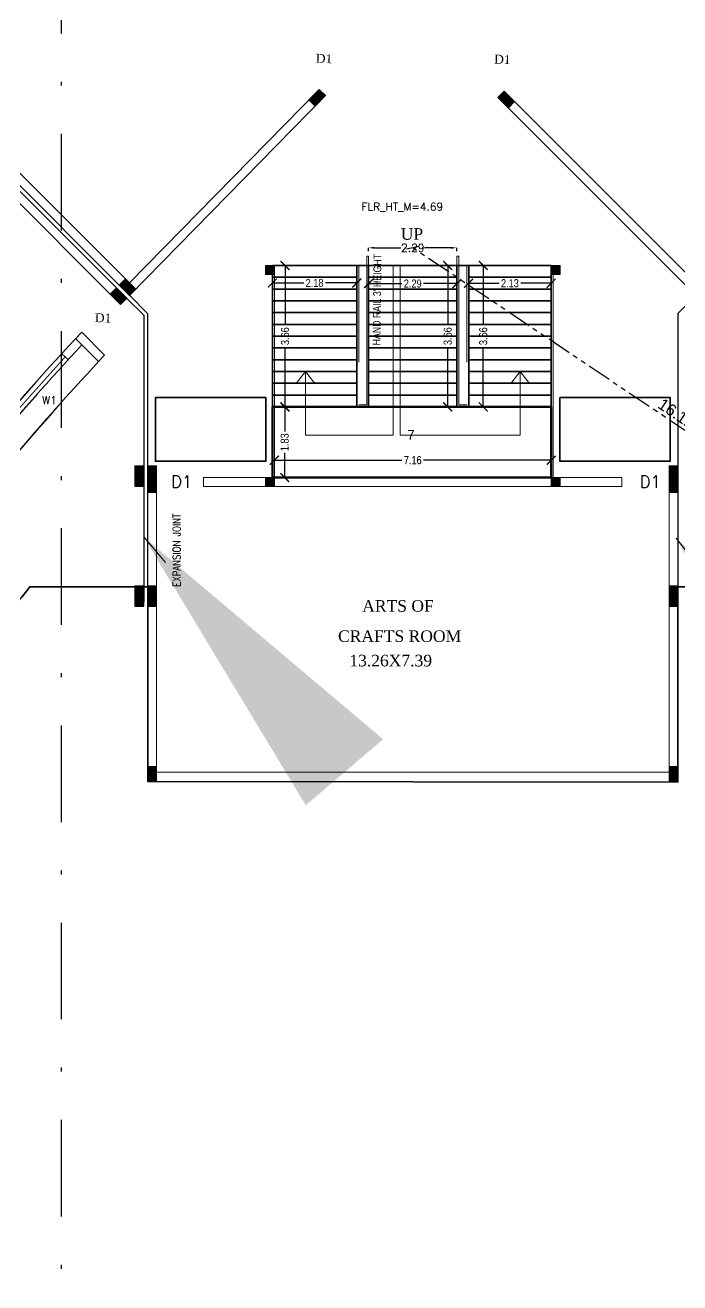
# Model space of a CAD drawing. Header units: metres. Extents: x 43 to 977, y 102 to 459.
# Drawn here: x 682.36 to 699.3, y 194.91 to 227.44 of the extents above; entities that cross this region are included whole.
import ezdxf

# ---------------------------------------------------------------- set-up
doc = ezdxf.new("R2010")
doc.units = ezdxf.units.M
doc.header["$MEASUREMENT"] = 0
doc.header["$PDMODE"] = 3
for name, pattern in [('DASHDOT', [1, 0.5, -0.25, 0, -0.25]), ('HIDDEN', [0.375, 0.25, -0.125]), ('PHANTOM2', [1.25, 0.625, -0.125, 0.125, -0.125, 0.125, -0.125])]:
    doc.linetypes.add(name, pattern=pattern)
doc.layers.get('0').update_dxf_attribs({"lineweight": 0})
doc.layers.get('Defpoints').update_dxf_attribs({"lineweight": 0})
for name, color, linetype, lineweight in [('BLK_1_FLR_2_BLT_UP_AREA_DEDUCT_EXISTING', 4, 'Continuous', 35), ('BLK_1_FLR_2_DRINKING_WATER', 7, 'Continuous', 35), ('BLK_1_FLR_2_EXIT_WIDTH_STAIR', 4, 'Continuous', 35), ('BLK_1_FLR_2_STAIR_7', 4, 'Continuous', 35), ('BLK_1_FLR_2_STAIR_7_FLIGHT_1', 4, 'Continuous', 35), ('BLK_1_FLR_2_STAIR_7_FLIGHT_2', 4, 'Continuous', 35), ('BLK_1_FLR_2_STAIR_7_FLIGHT_3', 4, 'Continuous', 35), ('BLK_1_FLR_2_STAIR_7_LANDING_1', 4, 'Continuous', 35), ('Column', 1, 'Continuous', 0), ('DIST_EXIT', 7, 'Continuous', 35), ('dotted line', 9, 'Continuous', 0), ('FURN', 30, 'Continuous', 0), ('hatch', 7, 'Continuous', 0), ('Layer 1', 7, 'Continuous', 0), ('Layer3', 5, 'Continuous', 0), ('main wall', 150, 'Continuous', 0), ('RTEXT', 4, 'Continuous', 0), ('Staircase', 140, 'Continuous', 0), ('TEXT', 130, 'Continuous', 0), ('WALL', 7, 'Continuous', 0), ('WIN', 13, 'Continuous', 0)]:
    doc.layers.add(name, color=color, linetype=linetype, lineweight=lineweight)
doc.styles.add('ARIAL', font='arial.ttf')
doc.styles.add('ARIAL NARROW', font='')
doc.styles.add('RTEXT', font='arial.ttf', dxfattribs={"width": 0.8, "height": 8})
doc.styles.get("Standard").update_dxf_attribs({"font": 'romans.shx'})
doc.styles.add('style2', font='romantic.ttf')
doc.styles.add('style4', font='swissek.ttf')
doc.styles.add('visa', font='swissc.ttf')
doc.styles.get('ARIAL NARROW').set_extended_font_data('Lydian BT')
doc.dimstyles.new('Copy(2) of S-2', dxfattribs={"dimtxt": 10.5, "dimasz": 8, "dimexe": 2, "dimexo": 50, "dimgap": 5, "dimtad": 0, "dimtoh": 1, "dimdec": 1, "dimzin": 0, "dimdsep": 46, "dimlunit": 4, "dimtxsty": 'ARIAL NARROW', "dimcen": 0.09, "dimdle": 3, "dimse1": 1, "dimse2": 1, "dimclrd": 7, "dimclre": 13, "dimclrt": 7, "dimadec": 0, "dimazin": 0, "dimtfac": 1, "dimtdec": 1, "dimtofl": 0, "dimtmove": 0, "dimatfit": 3, "dimfxl": 0, "dimtolj": 1, "dimtzin": 0, "dimlwd": 13, "dimarcsym": 0})
doc.dimstyles.new('o3', dxfattribs={"dimscale": 0.23, "dimtxt": 0.9, "dimasz": 1, "dimexe": 5, "dimexo": 9, "dimgap": 0.23, "dimtad": 0, "dimzin": 3, "dimdsep": 46, "dimtxsty": 'visa', "dimblk": 'ARCHTICK', "dimcen": 0.09, "dimse1": 1, "dimse2": 1, "dimclrd": 7, "dimclre": 256, "dimclrt": 7, "dimadec": 0, "dimazin": 0, "dimtfac": 0.23, "dimtofl": 0, "dimtmove": 2, "dimatfit": 1, "dimldrblk": 'ARCHTICK', "dimfxl": 0, "dimtolj": 1, "dimtzin": 0, "dimarcsym": 0})
doc.dimstyles.new('OPEN SPACE', dxfattribs={"dimtxt": 0.3, "dimasz": 0.23, "dimexe": 0.1875, "dimexo": 0.0625, "dimgap": 0.09, "dimtad": 3, "dimzin": 0, "dimdsep": 46, "dimtxsty": 'ARIAL', "dimblk": 'OBLIQUE', "dimcen": 0.09, "dimse1": 1, "dimse2": 1, "dimclrd": 6, "dimclre": 6, "dimclrt": 7, "dimadec": 0, "dimazin": 0, "dimtfac": 0.5, "dimtix": 1, "dimtmove": 0, "dimatfit": 3, "dimfxl": 0, "dimtolj": 1, "dimtzin": 0, "dimarcsym": 0})
doc.dimstyles.new('STANDARD$0', dxfattribs={"dimtxt": 7, "dimasz": 3, "dimexe": 3, "dimexo": 1, "dimgap": 1.5, "dimtad": 1, "dimdec": 1, "dimzin": 1, "dimdsep": 46, "dimlunit": 4, "dimtxsty": 'Standard', "dimblk": 'OBLIQUE', "dimcen": 0.09375, "dimdle": 1, "dimclrd": 8, "dimclre": 8, "dimclrt": 7, "dimadec": 1, "dimazin": 0, "dimtfac": 1, "dimtdec": 1, "dimtix": 1, "dimtmove": 2, "dimatfit": 3, "dimldrblk": 'ARCHTICK', "dimfxl": 0, "dimfrac": 2, "dimtolj": 1, "dimtzin": 0, "dimarcsym": 0})

# ---------------------------------------------------------------- blocks, each defined once
blk = doc.blocks.new('_ArchTick')
at = {"color": 0, "const_width": 0.15}
blk.add_lwpolyline([(-0.5, -0.5), (0.5, 0.5)], dxfattribs=at)
blk = doc.blocks.new('*D295')
at = {"layer": 'Defpoints', "color": 0, "lineweight": 30}
for p in [(695.971, 216.189), (688.809, 215.739), (695.971, 215.739)]:
    blk.add_point(p, dxfattribs=at)
at = {"layer": 'WALL', "color": 7, "lineweight": -2}
for p, q in [((688.809, 216.189), (692.108, 216.189)), ((695.971, 216.189), (692.671, 216.189))]:
    blk.add_line(p, q, dxfattribs=at)
at = {"layer": 'WALL', "color": 7, "lineweight": -2, "xscale": 0.23, "yscale": 0.23, "zscale": 0.23, "rotation": 180}
blk.add_blockref('_ArchTick', (688.809, 216.189), dxfattribs=at)
at = {"layer": 'WALL', "color": 7, "lineweight": -2, "xscale": 0.23, "yscale": 0.23, "zscale": 0.23}
blk.add_blockref('_ArchTick', (695.971, 216.189), dxfattribs=at)
at = {"layer": 'WALL', "color": 7, "insert": (692.39, 216.189), "char_height": 0.207, "attachment_point": 5, "style": 'visa'}
blk.add_mtext('\\A1;7.16', dxfattribs=at)
blk = doc.blocks.new('*D733')
at = {"layer": 'BLK_1_FLR_2_STAIR_7_LANDING_1', "color": 1, "lineweight": -2, "ltscale": 20}
for p, q in [((688.807, 216.191), (692.106, 216.191)), ((695.968, 216.191), (692.669, 216.191))]:
    blk.add_line(p, q, dxfattribs=at)
at = {"layer": 'Defpoints', "color": 0, "lineweight": 30, "ltscale": 20}
for p in [(695.968, 216.191), (688.807, 215.741), (695.968, 215.741)]:
    blk.add_point(p, dxfattribs=at)
at = {"layer": 'BLK_1_FLR_2_STAIR_7_LANDING_1', "color": 1, "lineweight": -2, "ltscale": 20, "xscale": 0.23, "yscale": 0.23, "zscale": 0.23, "rotation": 180}
blk.add_blockref('_ArchTick', (688.807, 216.191), dxfattribs=at)
at = {"layer": 'BLK_1_FLR_2_STAIR_7_LANDING_1', "color": 1, "lineweight": -2, "ltscale": 20, "xscale": 0.23, "yscale": 0.23, "zscale": 0.23}
blk.add_blockref('_ArchTick', (695.968, 216.191), dxfattribs=at)
at = {"layer": 'BLK_1_FLR_2_STAIR_7_LANDING_1', "color": 1, "lineweight": 35, "ltscale": 20, "insert": (692.388, 216.191), "char_height": 0.207, "attachment_point": 5, "style": 'visa'}
blk.add_mtext('\\A1;7.16', dxfattribs=at)
blk = doc.blocks.new('*D746')
at = {"layer": 'BLK_1_FLR_2_STAIR_7_LANDING_1', "color": 2, "lineweight": -2, "ltscale": 20}
for p, q in [((689.076, 217.57), (689.076, 216.931)), ((689.076, 215.741), (689.076, 216.379))]:
    blk.add_line(p, q, dxfattribs=at)
at = {"layer": 'Defpoints', "color": 0, "lineweight": 30, "ltscale": 20}
for p in [(688.756, 217.57), (688.756, 215.741), (689.076, 215.741)]:
    blk.add_point(p, dxfattribs=at)
at = {"layer": 'BLK_1_FLR_2_STAIR_7_LANDING_1', "color": 2, "lineweight": -2, "ltscale": 20, "xscale": 0.23, "yscale": 0.23, "zscale": 0.23}
for p, rotation in [((689.076, 217.57), 90), ((689.076, 215.741), 270)]:
    blk.add_blockref('_ArchTick', p, dxfattribs=dict(at, rotation=rotation))
at = {"layer": 'BLK_1_FLR_2_STAIR_7_LANDING_1', "color": 2, "lineweight": 35, "ltscale": 20, "insert": (689.076, 216.655), "char_height": 0.207, "attachment_point": 5, "rotation": 90, "style": 'visa'}
blk.add_mtext('\\A1;1.83', dxfattribs=at)
blk = doc.blocks.new('*D747')
at = {"layer": 'BLK_1_FLR_2_STAIR_7_FLIGHT_1', "color": 2, "lineweight": -2, "ltscale": 20}
for p, q in [((688.756, 220.774), (689.568, 220.774)), ((690.94, 220.774), (690.128, 220.774))]:
    blk.add_line(p, q, dxfattribs=at)
at = {"layer": 'Defpoints', "color": 0, "lineweight": 30, "ltscale": 20}
for p in [(688.756, 221.227), (690.94, 221.227), (688.756, 220.774)]:
    blk.add_point(p, dxfattribs=at)
at = {"layer": 'BLK_1_FLR_2_STAIR_7_FLIGHT_1', "color": 2, "lineweight": -2, "ltscale": 20, "xscale": 0.23, "yscale": 0.23, "zscale": 0.23, "rotation": 180}
blk.add_blockref('_ArchTick', (688.756, 220.774), dxfattribs=at)
at = {"layer": 'BLK_1_FLR_2_STAIR_7_FLIGHT_1', "color": 2, "lineweight": -2, "ltscale": 20, "xscale": 0.23, "yscale": 0.23, "zscale": 0.23}
blk.add_blockref('_ArchTick', (690.94, 220.774), dxfattribs=at)
at = {"layer": 'BLK_1_FLR_2_STAIR_7_FLIGHT_1', "color": 2, "lineweight": 35, "ltscale": 20, "insert": (689.848, 220.774), "char_height": 0.207, "attachment_point": 5, "style": 'visa'}
blk.add_mtext('\\A1;2.18', dxfattribs=at)
blk = doc.blocks.new('*D748')
at = {"layer": 'BLK_1_FLR_2_STAIR_7_FLIGHT_1', "color": 1, "lineweight": -2, "ltscale": 20}
for p, q in [((689.085, 221.227), (689.085, 219.68)), ((689.085, 217.57), (689.085, 219.116))]:
    blk.add_line(p, q, dxfattribs=at)
at = {"layer": 'Defpoints', "color": 0, "lineweight": 30, "ltscale": 20}
for p in [(688.756, 221.227), (688.756, 217.57), (689.085, 217.57)]:
    blk.add_point(p, dxfattribs=at)
at = {"layer": 'BLK_1_FLR_2_STAIR_7_FLIGHT_1', "color": 1, "lineweight": -2, "ltscale": 20, "xscale": 0.23, "yscale": 0.23, "zscale": 0.23}
for p, rotation in [((689.085, 221.227), 90), ((689.085, 217.57), 270)]:
    blk.add_blockref('_ArchTick', p, dxfattribs=dict(at, rotation=rotation))
at = {"layer": 'BLK_1_FLR_2_STAIR_7_FLIGHT_1', "color": 1, "lineweight": 35, "ltscale": 20, "insert": (689.085, 219.398), "char_height": 0.207, "attachment_point": 5, "rotation": 90, "style": 'visa'}
blk.add_mtext('\\A1;3.66', dxfattribs=at)
blk = doc.blocks.new('*D749')
at = {"layer": 'BLK_1_FLR_2_STAIR_7_FLIGHT_3', "color": 2, "lineweight": -2, "ltscale": 20}
for p, q in [((693.835, 220.767), (694.622, 220.767)), ((695.968, 220.767), (695.181, 220.767))]:
    blk.add_line(p, q, dxfattribs=at)
at = {"layer": 'Defpoints', "color": 0, "lineweight": 30, "ltscale": 20}
for p in [(693.835, 221.227), (695.968, 221.227), (693.835, 220.767)]:
    blk.add_point(p, dxfattribs=at)
at = {"layer": 'BLK_1_FLR_2_STAIR_7_FLIGHT_3', "color": 2, "lineweight": -2, "ltscale": 20, "xscale": 0.23, "yscale": 0.23, "zscale": 0.23, "rotation": 180}
blk.add_blockref('_ArchTick', (693.835, 220.767), dxfattribs=at)
at = {"layer": 'BLK_1_FLR_2_STAIR_7_FLIGHT_3', "color": 2, "lineweight": -2, "ltscale": 20, "xscale": 0.23, "yscale": 0.23, "zscale": 0.23}
blk.add_blockref('_ArchTick', (695.968, 220.767), dxfattribs=at)
at = {"layer": 'BLK_1_FLR_2_STAIR_7_FLIGHT_3', "color": 2, "lineweight": 35, "ltscale": 20, "insert": (694.902, 220.767), "char_height": 0.207, "attachment_point": 5, "style": 'visa'}
blk.add_mtext('\\A1;2.13', dxfattribs=at)
blk = doc.blocks.new('*D750')
at = {"layer": 'BLK_1_FLR_2_EXIT_WIDTH_STAIR', "color": 0, "lineweight": -2}
for p, q in [((691.245, 221.594), (691.245, 221.684)), ((691.397, 221.684), (692.08, 221.684)), ((693.378, 221.684), (692.695, 221.684)), ((693.53, 221.594), (693.53, 221.684))]:
    blk.add_line(p, q, dxfattribs=at)
at = {"layer": 'BLK_1_FLR_2_EXIT_WIDTH_STAIR', "color": 0, "lineweight": 30}
for points in [[(691.397, 221.709), (691.397, 221.658), (691.245, 221.684)], [(693.378, 221.709), (693.378, 221.658), (693.53, 221.684)]]:
    blk.add_solid(points, dxfattribs=at)
at = {"layer": 'Defpoints', "color": 0, "lineweight": 30}
for p in [(691.245, 221.684), (691.245, 221.227), (693.53, 221.227)]:
    blk.add_point(p, dxfattribs=at)
at = {"layer": 'BLK_1_FLR_2_EXIT_WIDTH_STAIR', "color": 0, "lineweight": 30, "insert": (692.388, 221.684), "char_height": 0.2032, "attachment_point": 5}
blk.add_mtext('\\A1;2.29', dxfattribs=at)
blk = doc.blocks.new('_Oblique')
at = {"color": 0, "linetype": 'ByBlock', "lineweight": -2}
blk.add_line((-0.5, -0.5), (0.5, 0.5), dxfattribs=at)
blk = doc.blocks.new('*D767')
at = {"layer": 'Defpoints', "color": 0, "lineweight": 80}
for p in [(692.388, 221.684), (692.388, 221.684), (705.774, 212.702)]:
    blk.add_point(p, dxfattribs=at)
at = {"layer": 'DIST_EXIT', "color": 7, "linetype": 'PHANTOM2', "lineweight": -2}
blk.add_line((705.774, 212.702), (692.388, 221.684), dxfattribs=at)
at = {"layer": 'DIST_EXIT', "color": 7, "lineweight": -2, "xscale": 0.23, "yscale": 0.23, "zscale": 0.23}
for p, rotation in [((692.388, 221.684), 146.1385459461332), ((705.774, 212.702), 326.1385459461332)]:
    blk.add_blockref('_Oblique', p, dxfattribs=dict(at, rotation=rotation))
at = {"layer": 'DIST_EXIT', "color": 7, "lineweight": 35, "insert": (699.216, 217.395), "char_height": 0.3, "attachment_point": 5, "rotation": 326.1385, "style": 'ARIAL'}
blk.add_mtext('\\A1;16.12', dxfattribs=at)
blk = doc.blocks.new('*D892')
at = {"layer": 'BLK_1_FLR_2_STAIR_7_FLIGHT_2', "color": 1, "lineweight": -2, "ltscale": 20}
for p, q in [((693.292, 221.227), (693.292, 219.68)), ((693.292, 217.57), (693.292, 219.116))]:
    blk.add_line(p, q, dxfattribs=at)
at = {"layer": 'Defpoints', "color": 0, "lineweight": 30, "ltscale": 20}
for p in [(693.53, 221.227), (693.292, 217.57), (693.53, 217.57)]:
    blk.add_point(p, dxfattribs=at)
at = {"layer": 'BLK_1_FLR_2_STAIR_7_FLIGHT_2', "color": 1, "lineweight": -2, "ltscale": 20, "xscale": 0.23, "yscale": 0.23, "zscale": 0.23}
for p, rotation in [((693.292, 221.227), 90), ((693.292, 217.57), 270)]:
    blk.add_blockref('_ArchTick', p, dxfattribs=dict(at, rotation=rotation))
at = {"layer": 'BLK_1_FLR_2_STAIR_7_FLIGHT_2', "color": 1, "lineweight": 35, "ltscale": 20, "insert": (693.292, 219.398), "char_height": 0.207, "attachment_point": 5, "rotation": 90, "style": 'visa'}
blk.add_mtext('\\A1;3.66', dxfattribs=at)
blk = doc.blocks.new('*D893')
at = {"layer": 'BLK_1_FLR_2_STAIR_7_FLIGHT_2', "color": 2, "lineweight": -2, "ltscale": 20}
for p, q in [((691.245, 220.758), (692.108, 220.758)), ((693.53, 220.758), (692.667, 220.758))]:
    blk.add_line(p, q, dxfattribs=at)
at = {"layer": 'Defpoints', "color": 0, "lineweight": 30, "ltscale": 20}
for p in [(691.245, 221.227), (693.53, 221.227), (691.245, 220.758)]:
    blk.add_point(p, dxfattribs=at)
at = {"layer": 'BLK_1_FLR_2_STAIR_7_FLIGHT_2', "color": 2, "lineweight": -2, "ltscale": 20, "xscale": 0.23, "yscale": 0.23, "zscale": 0.23, "rotation": 180}
blk.add_blockref('_ArchTick', (691.245, 220.758), dxfattribs=at)
at = {"layer": 'BLK_1_FLR_2_STAIR_7_FLIGHT_2', "color": 2, "lineweight": -2, "ltscale": 20, "xscale": 0.23, "yscale": 0.23, "zscale": 0.23}
blk.add_blockref('_ArchTick', (693.53, 220.758), dxfattribs=at)
at = {"layer": 'BLK_1_FLR_2_STAIR_7_FLIGHT_2', "color": 2, "lineweight": 35, "ltscale": 20, "insert": (692.388, 220.758), "char_height": 0.207, "attachment_point": 5, "style": 'visa'}
blk.add_mtext('\\A1;2.29', dxfattribs=at)
blk = doc.blocks.new('*D894')
at = {"layer": 'BLK_1_FLR_2_STAIR_7_FLIGHT_3', "color": 1, "lineweight": -2, "ltscale": 20}
for p, q in [((694.212, 221.227), (694.212, 219.68)), ((694.212, 217.57), (694.212, 219.116))]:
    blk.add_line(p, q, dxfattribs=at)
at = {"layer": 'Defpoints', "color": 0, "lineweight": 30, "ltscale": 20}
for p in [(693.835, 221.227), (693.835, 217.57), (694.212, 217.57)]:
    blk.add_point(p, dxfattribs=at)
at = {"layer": 'BLK_1_FLR_2_STAIR_7_FLIGHT_3', "color": 1, "lineweight": -2, "ltscale": 20, "xscale": 0.23, "yscale": 0.23, "zscale": 0.23}
for p, rotation in [((694.212, 221.227), 90), ((694.212, 217.57), 270)]:
    blk.add_blockref('_ArchTick', p, dxfattribs=dict(at, rotation=rotation))
at = {"layer": 'BLK_1_FLR_2_STAIR_7_FLIGHT_3', "color": 1, "lineweight": 35, "ltscale": 20, "insert": (694.212, 219.398), "char_height": 0.207, "attachment_point": 5, "rotation": 90, "style": 'visa'}
blk.add_mtext('\\A1;3.66', dxfattribs=at)

msp = doc.modelspace()

# ---------------------------------------------------------------- hatches: boundary and pattern name
at = {"layer": 'hatch'}
h = msp.add_hatch(dxfattribs=at)
h.set_pattern_fill('ANSI31', color=256, scale=0.025396, angle=90, style=0)
h.set_pattern_definition([(135, (-880.6901936, -5144.9875265), (-0.0022447263868, -0.0022447263868), [])])
h.paths.add_polyline_path([(689.70097, 225.51233), (689.8626, 225.35071), (690.13196, 225.62007), (689.97034, 225.78169)])
h = msp.add_hatch(dxfattribs=at)
h.set_pattern_fill('ANSI31', color=256, scale=0.025396, style=0)
h.set_pattern_definition([(45, (-4675.7447906, 1796.1249338), (-0.0022447263868, 0.0022447263868), [])])
h.paths.add_polyline_path([(694.75506, 225.73377), (694.59344, 225.57214), (694.86281, 225.30278), (695.02443, 225.4644)])
h = msp.add_hatch(dxfattribs=at)
h.set_pattern_fill('ANSI31', color=256, scale=0.025396, angle=90, style=0)
h.set_pattern_definition([(135, (-4882.0823715, 1782.4096108), (-0.0022447263868, -0.0022447263868), [])])
h.paths.add_polyline_path([(688.80878, 221.22456), (688.58022, 221.22456), (688.58022, 220.99599), (688.80878, 220.99599)])
h = msp.add_hatch(dxfattribs=at)
h.set_pattern_fill('ANSI31', color=256, scale=0.025396, angle=90, style=0)
h.set_pattern_definition([(135, (-4874.692083, 1782.4096108), (-0.0022447263868, -0.0022447263868), [])])
h.paths.add_polyline_path([(696.19907, 221.22456), (695.9705, 221.22456), (695.9705, 220.99599), (696.19907, 220.99599)])
h = msp.add_hatch(dxfattribs=at)
h.set_pattern_fill('ANSI31', color=256, scale=0.025396, angle=47.704604, style=0)
h.set_pattern_definition([(85.781527016, (5516.3070252, -2810.910807), (0.0031659221228, -0.0002335170556), [])])
h.paths.add_polyline_path([(684.99028, 220.38037), (684.82878, 220.21863), (684.55921, 220.48779), (684.72071, 220.64953)])
h = msp.add_hatch(dxfattribs=at)
h.set_pattern_fill('ANSI31', color=256, scale=0.025396, angle=47.704604, style=0)
h.set_pattern_definition([(85.781527016, (5516.091131, -2810.661029), (0.0031659221228, -0.0002335170556), [])])
h.paths.add_polyline_path([(685.22379, 220.61376), (685.06229, 220.45202), (684.79272, 220.72119), (684.95422, 220.88293)])
h = msp.add_hatch(dxfattribs=at)
h.set_pattern_fill('ANSI31', color=256, scale=0.025396, angle=360, style=0)
h.set_pattern_definition([(315, (-4753.8982255, -1449.851783), (-0.0022447263868, -0.0022447263868), [])])
h.paths.add_polyline_path([(685.42779, 216.04224), (685.19922, 216.04224), (685.19922, 215.50892), (685.42779, 215.50892)])
h = msp.add_hatch(dxfattribs=at)
h.set_pattern_fill('ANSI31', color=256, scale=0.025396, angle=360, style=0)
h.set_pattern_definition([(315, (-4753.5680752, -1449.851783), (-0.0022447263868, -0.0022447263868), [])])
h.paths.add_polyline_path([(685.75794, 216.04224), (685.52937, 216.04224), (685.52937, 215.50892), (685.75794, 215.50892)])
h = msp.add_hatch(dxfattribs=at)
h.set_pattern_fill('ANSI31', color=256, scale=0.025396, angle=360, style=0)
h.set_pattern_definition([(315, (-4740.0798173, -1449.8523595), (-0.0022447263868, -0.0022447263868), [])])
h.paths.add_polyline_path([(699.2462, 216.04167), (699.01763, 216.04167), (699.01763, 215.50835), (699.2462, 215.50835)])
h = msp.add_hatch(dxfattribs=at)
h.set_pattern_fill('ANSI31', color=256, scale=0.025396, style=0)
h.set_pattern_definition([(45, (-4753.5664366, 1881.0996918), (-0.0022447263868, 0.0022447263868), [])])
h.paths.add_polyline_path([(685.75958, 215.73899), (685.53101, 215.73899), (685.53101, 215.35804), (685.75958, 215.35804)])
h = msp.add_hatch(dxfattribs=at)
h.set_pattern_fill('ANSI31', color=256, scale=0.025396, angle=90, style=0)
h.set_pattern_definition([(135, (-4882.0823715, 1776.924036), (-0.0022447263868, -0.0022447263868), [])])
h.paths.add_polyline_path([(688.80878, 215.73899), (688.58022, 215.73899), (688.58022, 215.51042), (688.80878, 215.51042)])
h = msp.add_hatch(dxfattribs=at)
h.set_pattern_fill('ANSI31', color=256, scale=0.025396, angle=90, style=0)
h.set_pattern_definition([(135, (-4874.692083, 1776.924036), (-0.0022447263868, -0.0022447263868), [])])
h.paths.add_polyline_path([(696.19907, 215.73899), (695.9705, 215.73899), (695.9705, 215.51042), (696.19907, 215.51042)])
h = msp.add_hatch(dxfattribs=at)
h.set_pattern_fill('ANSI31', color=256, scale=0.025396, style=0)
h.set_pattern_definition([(45, (-4740.0777875, 1881.0995017), (-0.0022447263868, 0.0022447263868), [])])
h.paths.add_polyline_path([(699.24823, 215.7388), (699.01966, 215.7388), (699.01966, 215.35785), (699.24823, 215.35785)])
h = msp.add_hatch(dxfattribs=at)
h.set_pattern_fill('ANSI31', color=256, scale=0.025396, angle=360, style=0)
h.set_pattern_definition([(315, (-4753.8982255, -1452.9547937), (-0.0022447263868, -0.0022447263868), [])])
h.paths.add_polyline_path([(685.42779, 212.93923), (685.19922, 212.93923), (685.19922, 212.40591), (685.42779, 212.40591)])
h = msp.add_hatch(dxfattribs=at)
h.set_pattern_fill('ANSI31', color=256, scale=0.025396, angle=360, style=0)
h.set_pattern_definition([(315, (-4753.5680752, -1452.9547937), (-0.0022447263868, -0.0022447263868), [])])
h.paths.add_polyline_path([(685.75794, 212.93923), (685.52937, 212.93923), (685.52937, 212.40591), (685.75794, 212.40591)])
h = msp.add_hatch(dxfattribs=at)
h.set_pattern_fill('ANSI31', color=256, scale=0.025396, angle=360, style=0)
h.set_pattern_definition([(315, (-4740.0798173, -1452.9553702), (-0.0022447263868, -0.0022447263868), [])])
h.paths.add_polyline_path([(699.2462, 212.93866), (699.01763, 212.93866), (699.01763, 212.40534), (699.2462, 212.40534)])
h = msp.add_hatch(dxfattribs=at)
h.set_pattern_fill('ANSI31', color=256, scale=0.025396, style=0)
h.set_pattern_definition([(45, (-4753.5664366, 1873.6278698), (-0.0022447263868, 0.0022447263868), [])])
h.paths.add_polyline_path([(685.75958, 208.26716), (685.53101, 208.26716), (685.53101, 207.88622), (685.75958, 207.88622)])
h = msp.add_hatch(dxfattribs=at)
h.set_pattern_fill('ANSI31', color=256, scale=0.025396, style=0)
h.set_pattern_definition([(45, (-4740.0777875, 1873.6276797), (-0.0022447263868, 0.0022447263868), [])])
h.paths.add_polyline_path([(699.24823, 208.26697), (699.01966, 208.26697), (699.01966, 207.88603), (699.24823, 207.88603)])

# ---------------------------------------------------------------- linework, layer by layer
at = {"layer": 'BLK_1_FLR_2_BLT_UP_AREA_DEDUCT_EXISTING', "color": 26, "lineweight": 35}
msp.add_lwpolyline([(702.49953, 212.91389), (699.24829, 212.91388), (699.24828, 207.865), (685.53101, 207.88321), (685.53101, 212.91389), (682.4784, 212.91389), (682.27514, 212.64713)], dxfattribs=at)
at = {"layer": 'BLK_1_FLR_2_DRINKING_WATER', "color": 7, "lineweight": 35}
for points in [[(685.73138, 217.80811), (688.58811, 217.80811), (688.58811, 216.16405), (685.73138, 216.16405)], [(696.19281, 217.80811), (699.04955, 217.80811), (699.04955, 216.16405), (696.19281, 216.16405)]]:
    msp.add_lwpolyline(points, close=True, dxfattribs=at)
at = {"layer": 'BLK_1_FLR_2_STAIR_7', "color": 1, "lineweight": 35, "ltscale": 20}
msp.add_lwpolyline([(688.7559, 221.22663), (695.96841, 221.22663), (695.96841, 215.74106), (688.7559, 215.74106)], close=True, dxfattribs=at)
at = {"layer": 'BLK_1_FLR_2_STAIR_7_FLIGHT_1', "color": 7, "lineweight": 35, "ltscale": 20}
for p, q in [((688.7559, 220.92188), (690.93997, 220.92188)), ((688.7559, 220.61713), (690.93997, 220.61713)), ((688.7559, 220.31237), (690.93997, 220.31237)), ((688.7559, 220.00762), (690.93997, 220.00762)), ((688.7559, 219.70286), (690.93997, 219.70286)), ((688.7559, 219.39811), (690.93997, 219.39811)), ((688.7559, 219.09335), (690.93997, 219.09335)), ((688.7559, 218.7886), (690.93997, 218.7886)), ((688.7559, 218.7886), (690.93997, 218.7886)), ((688.7559, 218.48385), (690.93997, 218.48385)), ((688.7559, 218.17909), (690.93997, 218.17909)), ((688.7559, 217.87434), (690.93997, 217.87434)), ((688.80669, 217.56958), (690.93997, 217.56958))]:
    msp.add_line(p, q, dxfattribs=at)
msp.add_lwpolyline([(688.7559, 221.22663), (690.93997, 221.22663), (690.93997, 217.56958), (688.7559, 217.56958)], close=True, dxfattribs=at)
at = {"layer": 'BLK_1_FLR_2_STAIR_7_FLIGHT_2', "color": 7, "lineweight": 35, "ltscale": 20}
for p, q in [((691.24472, 220.92188), (693.53038, 220.92188)), ((691.24472, 220.61713), (693.53038, 220.61713)), ((691.24472, 220.31237), (693.53038, 220.31237)), ((691.24472, 220.00762), (693.53038, 220.00762)), ((691.24472, 219.70286), (693.53038, 219.70286)), ((691.24472, 219.39811), (693.53038, 219.39811)), ((691.24472, 219.09335), (693.53038, 219.09335)), ((691.24472, 218.7886), (693.53038, 218.7886)), ((691.24472, 218.7886), (693.53038, 218.7886)), ((691.24472, 218.48385), (693.53038, 218.48385)), ((691.24472, 218.17909), (693.53038, 218.17909)), ((691.24472, 217.87434), (693.53038, 217.87434)), ((691.24472, 217.56958), (693.53038, 217.56958))]:
    msp.add_line(p, q, dxfattribs=at)
msp.add_lwpolyline([(691.24472, 217.56958), (693.53038, 217.56958), (693.53038, 221.22663), (691.24472, 221.22663)], close=True, dxfattribs=at)
at = {"layer": 'BLK_1_FLR_2_STAIR_7_FLIGHT_3', "color": 7, "lineweight": 35, "ltscale": 20}
for p, q in [((693.83513, 220.92188), (695.96841, 220.92188)), ((693.83513, 220.61713), (695.96841, 220.61713)), ((693.83513, 220.31237), (695.96841, 220.31237)), ((693.83513, 220.00762), (695.96841, 220.00762)), ((693.83513, 219.70286), (695.96841, 219.70286)), ((693.83513, 219.39811), (695.96841, 219.39811)), ((693.83513, 219.09335), (695.96841, 219.09335)), ((693.83513, 218.7886), (695.96841, 218.7886)), ((693.83513, 218.7886), (695.96841, 218.7886)), ((693.83513, 218.48385), (695.96841, 218.48385)), ((693.83513, 218.17909), (695.96841, 218.17909)), ((693.83513, 217.87434), (695.96841, 217.87434)), ((693.83513, 217.56958), (695.96841, 217.56958))]:
    msp.add_line(p, q, dxfattribs=at)
msp.add_lwpolyline([(693.83513, 221.22663), (695.96841, 221.22663), (695.96841, 217.56958), (693.83513, 217.56958)], close=True, dxfattribs=at)
at = {"layer": 'BLK_1_FLR_2_STAIR_7_LANDING_1', "color": 7, "lineweight": 35, "ltscale": 20}
msp.add_lwpolyline([(688.7559, 217.56958), (695.96841, 217.56958), (695.96841, 215.74106), (688.7559, 215.74106)], close=True, dxfattribs=at)
at = {"layer": 'Column'}
for p, q in [((688.80878, 220.99599), (688.58022, 220.99599)), ((696.19907, 220.99599), (695.9705, 220.99599)), ((688.80878, 215.51042), (688.58022, 215.51042)), ((696.19907, 215.51042), (695.9705, 215.51042))]:
    msp.add_line(p, q, dxfattribs=at)
for points in [[(689.97034, 225.78169), (689.70097, 225.51233), (689.8626, 225.35071), (690.13196, 225.62007), (689.97034, 225.78169)], [(695.02443, 225.4644), (694.75506, 225.73377), (694.59344, 225.57214), (694.86281, 225.30278), (695.02443, 225.4644)]]:
    msp.add_lwpolyline(points, dxfattribs=at)
for points in [[(688.58022, 221.22456), (688.80878, 221.22456), (688.80878, 220.99599), (688.58022, 220.99599)], [(695.9705, 221.22456), (696.19907, 221.22456), (696.19907, 220.99599), (695.9705, 220.99599)], [(684.55921, 220.48779), (684.72071, 220.64953), (684.99028, 220.38037), (684.82878, 220.21863)], [(684.79272, 220.72119), (684.95422, 220.88293), (685.22379, 220.61376), (685.06229, 220.45202)], [(685.19922, 215.50892), (685.42779, 215.50892), (685.42779, 216.04224), (685.19922, 216.04224)], [(685.52937, 215.50892), (685.75794, 215.50892), (685.75794, 216.04224), (685.52937, 216.04224)], [(699.01763, 215.50835), (699.2462, 215.50835), (699.2462, 216.04167), (699.01763, 216.04167)], [(685.53101, 215.73899), (685.75958, 215.73899), (685.75958, 215.35804), (685.53101, 215.35804)], [(688.58022, 215.73899), (688.80878, 215.73899), (688.80878, 215.51042), (688.58022, 215.51042)], [(695.9705, 215.73899), (696.19907, 215.73899), (696.19907, 215.51042), (695.9705, 215.51042)], [(699.01966, 215.7388), (699.24823, 215.7388), (699.24823, 215.35785), (699.01966, 215.35785)], [(685.19922, 212.40591), (685.42779, 212.40591), (685.42779, 212.93923), (685.19922, 212.93923)], [(685.52937, 212.40591), (685.75794, 212.40591), (685.75794, 212.93923), (685.52937, 212.93923)], [(699.01763, 212.40534), (699.2462, 212.40534), (699.2462, 212.93866), (699.01763, 212.93866)], [(685.53101, 208.26716), (685.75958, 208.26716), (685.75958, 207.88622), (685.53101, 207.88622)], [(699.01966, 208.26697), (699.24823, 208.26697), (699.24823, 207.88603), (699.01966, 207.88603)]]:
    msp.add_lwpolyline(points, close=True, dxfattribs=at)
at = {"layer": 'dotted line'}
for points in [[(691.87968, 221.22456), (691.87968, 216.84052), (689.61327, 216.84052), (689.61327, 218.48177), (689.8566, 218.17702), (689.61327, 218.48177), (689.36994, 218.17702)], [(692.06153, 221.22456), (692.06153, 216.84052), (695.16602, 216.84052), (695.16602, 218.48177), (694.92269, 218.17702), (695.16602, 218.48177), (695.40935, 218.17702)]]:
    msp.add_lwpolyline(points, dxfattribs=at)
at = {"layer": 'FURN'}
for centre, start in [((736.16079, 170.28053), 136.9640264), ((736.16496, 170.27518), 138.3372366)]:
    msp.add_arc(centre, 71.00589, start, 142.7396047, dxfattribs=at)
at = {"layer": 'Layer 1', "color": 7, "lineweight": 80, "ltscale": 20}
msp.add_lwpolyline([(688.7559, 217.56958), (695.96841, 217.56958), (695.96841, 215.74106), (688.7559, 215.74106)], close=True, dxfattribs=at)
at = {"layer": 'Layer3', "linetype": 'DASHDOT', "lineweight": -3, "ltscale": 5}
msp.add_line((683.30249, 140.52822), (683.30249, 264.63727), dxfattribs=at)
at = {"layer": 'main wall', "linetype": 'HIDDEN', "lineweight": -3, "ltscale": 50}
for p, q in [((685.42779, 219.94351), (684.97706, 220.39356)), ((685.52937, 219.98563), (685.05082, 220.46347)), ((699.70998, 220.45293), (699.2462, 219.98915)), ((685.42779, 219.94351), (685.42779, 212.52867)), ((685.52937, 219.98563), (685.52937, 212.52867)), ((699.2462, 219.98915), (699.2462, 212.52809))]:
    msp.add_line(p, q, dxfattribs=at)
at = {"layer": 'Staircase', "linetype": 'HIDDEN', "ltscale": 10}
for p, q in [((688.75799, 221.22456), (688.80878, 221.22456)), ((690.94206, 221.22456), (688.80878, 221.22456)), ((690.99285, 221.22456), (690.99285, 217.6183)), ((693.78643, 221.22456), (693.78643, 217.6183)), ((693.83722, 221.22456), (695.9705, 221.22456)), ((696.0213, 221.22456), (695.9705, 221.22456)), ((696.14828, 221.22456), (696.19907, 221.22456)), ((690.94206, 220.91981), (688.80878, 220.91981)), ((693.83722, 220.91981), (695.9705, 220.91981)), ((690.94206, 220.61505), (688.80878, 220.61505)), ((693.83722, 220.61505), (695.9705, 220.61505)), ((690.94206, 220.3103), (688.80878, 220.3103)), ((693.83722, 220.3103), (695.9705, 220.3103)), ((690.94206, 220.00554), (688.80878, 220.00554)), ((693.83722, 220.00554), (695.9705, 220.00554)), ((690.94206, 219.70079), (688.80878, 219.70079)), ((693.83722, 219.70079), (695.9705, 219.70079)), ((690.94206, 219.39604), (688.80878, 219.39604)), ((693.83722, 219.39604), (695.9705, 219.39604)), ((690.94206, 219.09128), (688.80878, 219.09128)), ((693.83722, 219.09128), (695.9705, 219.09128)), ((690.94206, 218.78653), (688.80878, 218.78653)), ((693.83722, 218.78653), (695.9705, 218.78653)), ((690.94206, 218.48177), (688.80878, 218.48177)), ((693.83722, 218.48177), (695.9705, 218.48177)), ((690.94206, 218.17702), (688.80878, 218.17702)), ((693.53247, 218.17702), (691.24681, 218.17702)), ((693.83722, 218.17702), (695.9705, 218.17702)), ((690.94206, 217.87226), (688.80878, 217.87226)), ((693.53247, 217.87226), (691.24681, 217.87226)), ((693.83722, 217.87226), (695.9705, 217.87226)), ((690.94206, 217.56751), (688.80878, 217.56751)), ((693.53247, 217.56751), (691.24681, 217.56751)), ((693.83722, 217.56751), (695.9705, 217.56751)), ((688.75799, 215.73899), (688.80878, 215.73899))]:
    msp.add_line(p, q, dxfattribs=at)
at = {"layer": 'Staircase', "linetype": 'Continuous', "ltscale": 10}
for p, q in [((688.80878, 221.22456), (688.80878, 215.73899)), ((695.9705, 221.22456), (695.9705, 215.73899)), ((696.0213, 221.22456), (696.0213, 215.73899)), ((688.75799, 220.99599), (688.75799, 215.73899))]:
    msp.add_line(p, q, dxfattribs=at)
at = {"layer": 'Staircase'}
for p, q in [((690.99285, 221.22456), (690.94206, 221.22456)), ((691.19602, 221.46711), (691.24681, 221.46925)), ((691.19602, 217.6183), (691.19602, 221.46711)), ((691.24681, 221.46925), (691.24681, 217.56751)), ((693.53247, 221.22456), (691.24681, 221.22456)), ((693.58326, 221.46711), (693.53247, 221.46925)), ((693.53247, 221.46925), (693.53247, 217.56751)), ((693.58326, 217.6183), (693.58326, 221.46711)), ((693.78643, 221.22456), (693.83722, 221.22456)), ((693.53247, 220.91981), (691.24681, 220.91981)), ((693.53247, 220.61505), (691.24681, 220.61505)), ((693.53247, 220.3103), (691.24681, 220.3103)), ((693.53247, 220.00554), (691.24681, 220.00554)), ((693.53247, 219.70079), (691.24681, 219.70079)), ((693.53247, 219.39604), (691.24681, 219.39604)), ((693.53247, 219.09128), (691.24681, 219.09128)), ((693.53247, 218.78653), (691.24681, 218.78653)), ((693.53247, 218.48177), (691.24681, 218.48177)), ((690.94206, 217.56751), (691.24681, 217.56751)), ((690.99285, 217.6183), (691.19602, 217.6183)), ((693.83722, 217.56751), (693.53247, 217.56751)), ((693.78643, 217.6183), (693.58326, 217.6183))]:
    msp.add_line(p, q, dxfattribs=at)
at = {"layer": 'Staircase', "linetype": 'HIDDEN', "ltscale": 10}
for points in [[(690.94206, 221.22456), (690.94206, 217.56751)], [(693.83722, 221.22456), (693.83722, 217.56751)]]:
    msp.add_lwpolyline(points, dxfattribs=at)
at = {"layer": 'Staircase'}
msp.add_arc((735.74385, 170.71588), 67.95835, 141.6094914, 152.4174914, dxfattribs=at)
at = {"layer": 'WALL'}
for p, q in [((678.40877, 227.42837), (685.06052, 220.77663)), ((685.06208, 220.45182), (678.24715, 227.26675)), ((684.99025, 220.37999), (678.85122, 226.51902)), ((684.82863, 220.21837), (678.85299, 226.19402)), ((685.06052, 220.77663), (689.95687, 225.76873)), ((690.13196, 225.62007), (689.97034, 225.78169)), ((685.06208, 220.45182), (690.13158, 225.62045)), ((694.75506, 225.73377), (694.59344, 225.57214)), ((699.71018, 220.45313), (694.59344, 225.57214)), ((694.86422, 225.62519), (694.75506, 225.73377)), ((699.71142, 220.77761), (694.75516, 225.73387)), ((684.81111, 220.23626), (684.97706, 220.39356)), ((684.26078, 218.73903), (683.66783, 219.33198)), ((684.41712, 218.90593), (683.82423, 219.49882)), ((683.31132, 218.94083), (683.48554, 218.78975)), ((684.26078, 218.73903), (684.41712, 218.90593)), ((683.11367, 217.48053), (683.26917, 217.64805)), ((685.53101, 215.73899), (685.53101, 212.40235)), ((686.97848, 215.739), (686.97849, 215.51042)), ((697.80069, 215.73899), (686.97848, 215.73899)), ((697.80069, 215.739), (697.80069, 215.51042)), ((699.01971, 215.73899), (699.01959, 208.12013)), ((699.24827, 215.73899), (699.01966, 215.73899)), ((699.24827, 215.73899), (699.24816, 208.26697)), ((685.75958, 215.51042), (685.75958, 208.12013)), ((697.80069, 215.51042), (686.97849, 215.51042)), ((699.01807, 215.50863), (699.24663, 215.50863)), ((699.01807, 215.50863), (699.24663, 215.50863)), ((699.0197, 215.51042), (699.01966, 215.51042)), ((685.52937, 212.40591), (685.75794, 212.40591)), ((685.52937, 212.40591), (685.75794, 212.40591)), ((699.01807, 212.40562), (699.24663, 212.40562)), ((699.01807, 212.40562), (699.24663, 212.40562)), ((699.01959, 208.12013), (685.75958, 208.12013))]:
    msp.add_line(p, q, dxfattribs=at)
at = {"layer": 'WALL', "color": 7}
msp.add_lwpolyline([(699.24823, 207.87336), (699.24823, 212.91923), (702.49948, 212.91924, -0.20084578), (716.58357, 159.02397), (716.58357, 159.02397), (716.58357, 159.02397), (713.74974, 159.01271), (668.55026, 159.02557, -0.20299324), (682.47834, 212.91924), (685.53096, 212.91924), (685.53096, 207.89157), (699.24823, 207.87336), (699.24823, 212.91923), (702.49948, 212.91924)], format="xyb", dxfattribs=at)
at = {"layer": 'WALL'}
for centre, radius, start, end in [((684.66426, 220.37913), 0.00287, 23.577547, 247.833671), ((685.79233, 219.41639), 1.25401, 129.761432, 140.219141), ((736.16079, 170.28053), 71.84397, 136.7587299, 142.9366286), ((736.16079, 170.28053), 71.6154, 136.9473044, 142.7503334), ((736.16496, 170.27518), 71.84397, 138.1408432, 142.9366286), ((736.16496, 170.27518), 71.6154, 138.3269654, 142.7503334)]:
    msp.add_arc(centre, radius, start, end, dxfattribs=at)
at = {"layer": 'WIN', "const_width": 0.0254}
msp.add_lwpolyline([(681.76998, 217.04519), (683.39843, 218.86529)], dxfattribs=at)

# ---------------------------------------------------------------- texts
at = {"lineweight": 80, "ltscale": 20, "insert": (692.24427, 216.97237), "char_height": 0.25, "attachment_point": 1, "style": 'style4'}
msp.add_mtext_dynamic_manual_height_columns('\\pt0.5;7', width=0.852409, gutter_width=50, heights=[0], dxfattribs=at)
at = {"layer": 'BLK_1_FLR_2_STAIR_7', "color": 1, "lineweight": 35, "ltscale": 20, "insert": (692.12094, 222.84576), "char_height": 0.2, "width": 2.4, "attachment_point": 2}
msp.add_mtext('FLR_HT_M=4.69', dxfattribs=at)
at = {"layer": 'RTEXT', "style": 'RTEXT', "width": 0.8}
msp.add_text("HAND RAIL 3' HEIGHT", height=0.2031694, rotation=89.30274, dxfattribs=at).set_placement((691.55048, 219.15938))
at = {"layer": 'TEXT', "color": 4, "style": 'style2'}
for p in [(689.87597, 226.47353), (694.4902, 226.45242), (684.16082, 219.76466)]:
    msp.add_text('D1', height=0.23, rotation=357.807084, dxfattribs=at).set_placement(p)
at = {"layer": 'TEXT', "lineweight": -3, "width": 0.8}
msp.add_text('EXPANSION JOINT', height=0.2031694, rotation=90, dxfattribs=at).set_placement((686.38204, 212.9131))
at = {"layer": 'TEXT', "color": 4, "style": 'style2'}
for s, p in [('ARTS OF ', (691.08092, 212.27142)), ('CRAFTS ROOM ', (690.45533, 211.48883)), ('13.26X7.39', (690.74771, 210.85707))]:
    msp.add_text(s, height=0.3, dxfattribs=at).set_placement(p)
at = {"layer": 'TEXT', "color": 4, "insert": (689.56231, 222.19278), "char_height": 0.3, "width": 5.4820658, "attachment_point": 1, "style": 'style2'}
msp.add_mtext('{\\W7.40261;   }UP', dxfattribs=at)
at = {"layer": 'WALL'}
for s, height, p in [('W1', 0.203169, (682.80075, 217.6423)), ('D1', 0.313036, (686.13414, 215.47968)), ('D1', 0.313036, (698.25746, 215.47968))]:
    msp.add_text(s, height=height, dxfattribs=at).set_placement(p)

# ---------------------------------------------------------------- dimensions: what is measured, and where the dimension line sits
at = {"layer": 'BLK_1_FLR_2_EXIT_WIDTH_STAIR', "color": 1, "lineweight": 30}
dim = msp.add_aligned_dim(p1=(693.53038, 221.22663), p2=(691.24472, 221.22663), distance=-0.45712, dimstyle='STANDARD$0', override={"dimscale": 0.001, "dimtxt": 203.2, "dimasz": 152.5, "dimexe": 0, "dimexo": 0, "dimgap": 2.286, "dimtad": 0, "dimtoh": 1, "dimdec": 2, "dimzin": 0, "dimlunit": 2, "dimpost": '', "dimcen": 2.286, "dimdle": 0, "dimclrd": 0, "dimclre": 0, "dimclrt": 0, "dimadec": 0, "dimtdec": 2, "dimtix": 0, "dimtofl": 0, "dimtmove": 0, "dimfxl": 89.5, "dimfxlon": 1, "dimfrac": 0}, dxfattribs=at)
dim.commit()
dim.dimension.update_dxf_attribs({"geometry": '*D750', "text_midpoint": (692.38755, 221.68376)})
at = {"layer": 'BLK_1_FLR_2_STAIR_7_FLIGHT_1', "color": 2, "lineweight": 35, "ltscale": 20}
dim = msp.add_aligned_dim(p1=(690.93997, 221.22663), p2=(688.7559, 221.22663), distance=0.45301, dimstyle='o3', override={"dimpost": '\\X', "dimclrd": 2, "dimclrt": 2, "dimfxl": 4, "dimfxlon": 1}, dxfattribs=at)
dim.commit()
dim.dimension.update_dxf_attribs({"geometry": '*D747', "text_midpoint": (689.84793, 220.77363)})
at = {"layer": 'BLK_1_FLR_2_STAIR_7_FLIGHT_1', "color": 1, "lineweight": 35, "ltscale": 20}
dim = msp.add_aligned_dim(p1=(688.7559, 221.22663), p2=(688.7559, 217.56958), distance=0.32871, dimstyle='o3', override={"dimpost": '\\X', "dimclrd": 1, "dimclrt": 1, "dimfxl": 4, "dimfxlon": 1}, dxfattribs=at)
dim.commit()
dim.dimension.update_dxf_attribs({"geometry": '*D748', "text_midpoint": (689.0846, 219.39811)})
at = {"layer": 'BLK_1_FLR_2_STAIR_7_FLIGHT_2', "color": 2, "lineweight": 35, "ltscale": 20}
dim = msp.add_aligned_dim(p1=(693.53038, 221.22663), p2=(691.24472, 221.22663), distance=0.46909, dimstyle='o3', override={"dimpost": '\\X', "dimclrd": 2, "dimclrt": 2, "dimfxl": 4, "dimfxlon": 1}, dxfattribs=at)
dim.commit()
dim.dimension.update_dxf_attribs({"geometry": '*D893', "text_midpoint": (692.38755, 220.75755)})
at = {"layer": 'BLK_1_FLR_2_STAIR_7_FLIGHT_2', "color": 1, "lineweight": 35, "ltscale": 20}
dim = msp.add_aligned_dim(p1=(693.53038, 221.22663), p2=(693.53038, 217.56958), distance=-0.2385, dimstyle='o3', override={"dimpost": '\\X', "dimclrd": 1, "dimclrt": 1, "dimfxl": 4, "dimfxlon": 1}, dxfattribs=at)
dim.commit()
dim.dimension.update_dxf_attribs({"geometry": '*D892', "text_midpoint": (693.29188, 219.39811)})
at = {"layer": 'BLK_1_FLR_2_STAIR_7_FLIGHT_3', "color": 2, "lineweight": 35, "ltscale": 20}
dim = msp.add_aligned_dim(p1=(695.96841, 221.22663), p2=(693.83513, 221.22663), distance=0.45945, dimstyle='o3', override={"dimpost": '\\X', "dimclrd": 2, "dimclrt": 2, "dimfxl": 4, "dimfxlon": 1}, dxfattribs=at)
dim.commit()
dim.dimension.update_dxf_attribs({"geometry": '*D749', "text_midpoint": (694.90177, 220.76718)})
at = {"layer": 'BLK_1_FLR_2_STAIR_7_FLIGHT_3', "color": 1, "lineweight": 35, "ltscale": 20}
dim = msp.add_aligned_dim(p1=(693.83513, 221.22663), p2=(693.83513, 217.56958), distance=0.37685, dimstyle='o3', override={"dimpost": '\\X', "dimclrd": 1, "dimclrt": 1, "dimfxl": 4, "dimfxlon": 1}, dxfattribs=at)
dim.commit()
dim.dimension.update_dxf_attribs({"geometry": '*D894', "text_midpoint": (694.21198, 219.39811)})
at = {"layer": 'BLK_1_FLR_2_STAIR_7_LANDING_1', "color": 2, "lineweight": 35, "ltscale": 20}
dim = msp.add_aligned_dim(p1=(688.7559, 217.56958), p2=(688.7559, 215.74106), distance=0.31993, dimstyle='o3', override={"dimpost": '\\X', "dimclrd": 2, "dimclrt": 2, "dimfxl": 4, "dimfxlon": 1}, dxfattribs=at)
dim.commit()
dim.dimension.update_dxf_attribs({"geometry": '*D746', "text_midpoint": (689.07582, 216.65532)})
at = {"layer": 'BLK_1_FLR_2_STAIR_7_LANDING_1', "color": 1, "lineweight": 35, "ltscale": 20}
dim = msp.add_linear_dim(base=(695.96841, 216.19108), p1=(688.80669, 215.74106), p2=(695.96841, 215.74106), dimstyle='o3', override={"dimpost": '\\X', "dimclrd": 1, "dimclrt": 1, "dimfxl": 4, "dimfxlon": 1}, dxfattribs=at)
dim.commit()
dim.dimension.update_dxf_attribs({"geometry": '*D733', "text_midpoint": (692.38755, 216.19108)})
at = {"layer": 'DIST_EXIT', "color": 7, "lineweight": 35}
dim = msp.add_aligned_dim(p1=(705.77393, 212.70155), p2=(692.38755, 221.68376), distance=0, dimstyle='OPEN SPACE', override={"dimpost": '\\X', "dimclrd": 7, "dimfxl": 0, "dimarcsym": 2}, dxfattribs=at)
dim.commit()
dim.dimension.update_dxf_attribs({"geometry": '*D767', "text_midpoint": (699.21623, 217.39458)})
at = {"layer": 'WALL'}
dim = msp.add_linear_dim(base=(695.9705, 216.189), p1=(688.80878, 215.73899), p2=(695.9705, 215.73899), dimstyle='o3', override={"dimpost": '\\X'}, dxfattribs=at)
dim.commit()
dim.dimension.update_dxf_attribs({"geometry": '*D295', "text_midpoint": (692.38964, 216.189)})

# ---------------------------------------------------------------- leaders
at = {"layer": 'WIN', "lineweight": 9}
for points in [[(685.42779, 214.20483), (685.99457, 213.54061)], [(699.20567, 214.17076), (699.72165, 213.50654)]]:
    msp.add_leader(points, dimstyle='Copy(2) of S-2', override={"dimgap": 5, "dimtad": 0}, dxfattribs=at)

doc.saveas('drawing.dxf')
